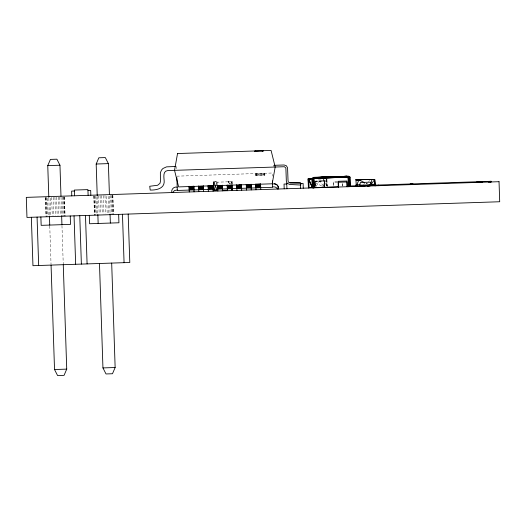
<?xml version="1.0" encoding="UTF-8"?>
<svg xmlns="http://www.w3.org/2000/svg" width="526" height="526" viewBox="0 0 526 526"><rect width="100%" height="100%" fill="white"/><g stroke="black" fill="none" stroke-linecap="round" stroke-linejoin="round"><path stroke-width="0.39" stroke-dasharray="2.63 1.97" d="M213.997 188.315L214.043 185.297M214.056 184.541L214.089 182.279L231.433 181.707L231.618 183.962M232.236 183.732L232.282 181.391L228.468 181.325L228.56 184.087M230.704 184.015L231.433 181.707M323.904 186.355L326.653 178.327L326.804 186.086M214.22 189.833L215.239 186.881M215.496 186.138L217.028 181.707L213.221 182.022L213.628 186.684L213.267 182.009M214.805 188.288L215.923 185.231M216.206 184.468L217.047 182.18M230.94 184.238L232.025 181.273L232.058 184.435M316.041 186.395L319.637 181.069L324.338 180.885L324.575 186.191M314.949 181.963L315.054 186.559L315.245 181.122L324.016 180.826L324.41 181.292L324.522 185.888M363.519 184.218L364.919 183.416M368.41 181.424L369.804 180.628M215.496 186.224L213.661 181.884L213.221 182.022M176.828 176.171L272.139 173.008L272.244 176.184M318.447 178.952L321.603 178.847M318.447 179.011L323.181 178.853M314.91 181.365L324.371 181.049L324.601 187.013L324.338 180.885L314.929 181.194L315.107 186.894L314.929 181.194L319.637 181.069L323.575 186.145M337.482 181.339L333.418 181.47L333.583 186.375M337.534 182.285L333.635 182.417L333.767 186.388M366.103 183.37L367.556 184.08M366.155 183.304L367.589 184.034M315.271 182.542L321.557 185.948M228.481 181.805L229.474 184.034M323.668 179.064L327.034 186.717M228.468 181.325L229.684 184.205M215.798 186.947L216.712 189.11M214.089 182.279L214.97 184.541M215.265 185.29L216.442 188.301M324.41 181.292L324.338 180.885L324.568 186.243M327.468 187.013L326.731 179.116L327.001 185.954M326.33 178.748L326.962 185.915M314.942 183.133L315.1 186.947M213.661 181.884L213.911 188.992L213.595 181.911L217.028 181.707L217.133 184.928M342.439 183.627L342.525 186.079M342.262 183.719L342.341 186.105M323.391 179.156L323.648 187.032M273.224 165.348L273.257 166.492M264.821 173.251L264.88 175.158L255.754 175.46L255.695 173.554M264.749 173.251L264.815 175.158M264.545 173.258L264.604 175.165M264.21 173.271L264.269 175.178M263.75 173.284L263.815 175.191M263.191 173.304L263.25 175.211M262.54 173.324L262.599 175.23M261.816 173.35L261.882 175.257M261.047 173.376L261.113 175.283M260.258 173.402L260.317 175.309M259.463 173.429L259.528 175.336M258.693 173.455L258.759 175.362M257.977 173.475L258.036 175.382M257.326 173.501L257.385 175.408M256.76 173.521L256.826 175.428M256.307 173.534L256.366 175.441M255.971 173.547L256.03 175.454M255.761 173.554L255.827 175.46M176.315 166.466L176.394 168.747M112.866 195.317L113.504 214.555M112.722 195.317L113.36 214.562M112.294 195.337L112.932 214.575M111.591 195.356L112.229 214.595M110.638 195.389L111.275 214.628M109.461 196.185L110.098 214.667M108.126 196.277L108.711 213.911M106.62 196.323L107.205 213.964M104.99 195.573L105.601 214.016M103.339 195.633L103.951 214.069M101.682 195.685L102.268 213.326M100.078 195.738L100.663 213.378M98.572 195.79L99.184 214.227M97.264 196.593L97.829 213.688M96.061 196.678L96.672 215.114M95.081 195.902L95.719 215.147M94.378 195.928L95.022 215.167M93.95 195.942L94.588 215.18M93.806 195.948L94.443 215.187M64.448 196.921L65.086 216.16M64.303 196.928L64.941 216.166M63.876 196.941L64.514 216.179M63.173 196.961L63.81 216.206M62.219 196.994L62.857 216.239M61.016 196.98L61.614 214.956M61.963 225.555L63.238 263.874M59.688 197.079L60.273 214.713M58.182 197.132L58.794 215.568M56.571 197.184L57.189 215.621M54.921 197.237L55.532 215.673M53.264 197.289L53.876 215.732M51.66 197.342L52.271 215.785M50.18 198.197L50.766 215.831M48.846 198.197L49.405 215.877M49.766 225.963L51.035 264.282M47.642 198.282L48.254 216.719M46.663 197.513L47.301 216.751M45.966 197.533L46.604 216.778M45.532 197.546L46.17 216.791M45.387 197.552L46.025 216.791M314.949 182.851L315.074 187.328M326.902 179.018L327.021 185.948M213.832 189.018L213.694 187.466L213.839 189.018"/><path stroke-width="0.79" d="M374.65 183.114L374.663 179.392L355.944 179.767L356.299 186.151M213.99 189.064L213.964 190.576L217.323 190.557L217.271 188.952M310.511 178.794L308.111 178.873L308.407 187.644L308.841 187.532L308.795 188.012L308.972 178.945L310.55 178.893L308.979 179.018M231.986 188.466L232.111 189.971L232.144 188.413M357.7 186.388L357.687 186.007L356.437 186.053L356.418 185.29L357.752 185.244L357.739 184.863L356.036 185.053L356.201 186.428L356.063 184.994L359.83 184.79L360.402 182.489L370.606 182.167L371.284 184.797L359.843 185.172L359.83 184.79M325.042 177.269L313.641 177.545L348.232 176.23L348.896 177.144L349.231 186.671M347.666 176.23L347.64 176.743L348.39 177.157L346.627 177.196M337.843 176.973L315.179 177.873L346.726 176.887L313.621 177.564L314.324 177.716L314.509 177.354L325.061 177.144L313.792 177.354L313.174 178.307L313.457 187.861M371.271 184.416L375.091 184.475L374.933 184.948L356.063 186.257L356.24 185.126L357.739 184.863M360.231 185.967L370.449 185.487L371.961 179.392L355.944 179.767L360.514 179.8M315.067 177.545L313.851 177.617L346.713 176.42L317.487 177.479L346.713 176.473L322.754 177.262M308.986 179.327L312.214 187.414L308.407 187.644L308.374 178.932L313.542 178.143M356.582 185.448L359.002 179.668L371.961 179.392M374.926 184.297L374.946 185.816M373.368 184.343L375.038 184.356L373.368 184.343L374.933 184.948M48.819 197.381L47.761 165.624L50.417 159.398L56.9 159.187L59.964 165.223L60.99 196.205M97.231 195.777L96.179 164.02L98.835 157.793L105.318 157.576L108.382 163.612L109.408 194.554M63.265 264.69L66.73 369.12L64.073 375.347L57.59 375.564L54.526 369.522L51.061 265.097M111.683 263.085L115.141 367.516L112.485 373.743L106.009 373.953L102.945 367.917L99.48 263.493M346.023 176.769L348.501 176.775L346.029 176.769L347.64 176.743L348.1 176.21L347.745 176.723L348.482 176.775L315.179 177.873M172.791 192.523L174.408 190.57L177.288 189.991M375.091 184.475L375.123 185.652L374.913 184.652M348.396 176.775L348.396 176.341L348.028 176.67L348.291 176.256L348.12 176.651M368.996 184.784L370.449 185.487L374.67 179.399L365.392 179.642M347.745 176.723L348.291 176.256L348.028 176.67M313.279 178.248L314.285 177.847L313.792 177.354M313.884 187.841L313.568 178.314L314.285 177.847L313.621 177.564M312.924 187.874L312.569 178.347L314.285 177.847L313.378 178.321L313.693 187.848M313.141 178.327L314.285 177.847M308.414 187.703L308.841 187.585M308.407 187.644L312.214 187.466M313.983 177.643L314.989 177.604M314.147 177.906L312.865 178.334L312.878 187.683L312.227 187.71L311.911 178.367L314.147 177.906L312.569 178.347M314.002 177.532L346.982 176.249L314.324 177.716M314.022 177.952L312.247 178.353L312.556 187.697M314.633 177.354L313.72 177.584L314.745 177.4M308.519 181.214L308.394 178.866L311.911 178.373L350.04 177.104L350.349 186.441L349.652 186.467L349.172 177.13L349.488 186.664M314.331 177.624L314.699 177.564M308.854 187.473L308.374 178.932L311.911 178.367L308.821 178.86L311.925 178.748L308.111 178.873L308.512 183.567M315.067 178.261L346.792 177.209M311.228 178.478L311.911 178.386L311.57 178.419M311.918 178.459L309.512 178.748L311.925 178.63M358.89 179.853L355.944 179.767L359.002 179.668M356.115 180.024L365.392 179.458M320.636 187.604L323.773 187.453M315.146 177.578L315.212 178.242L313.792 178.307L314.127 187.644M338.639 186.829L313.996 187.65L313.706 178.307L315.212 178.242M314.509 177.354L313.976 177.479L314.804 177.426M333.293 176.821L346.706 176.315L346.739 177.196L315.199 178.064M328.02 177.038L346.706 176.368M47.761 165.624L59.964 165.223M96.179 164.02L108.382 163.612M175.52 166.492L166.558 166.854L162.961 168.484L161.6 169.937L160.371 172.653L160.404 181.463L160.009 183.291L157.662 185.251L149.732 186.263L150.193 190.05C155.459 190.221 163.711 189.031 164.191 182.279C164.362 178.755 162.021 171.154 167.676 170.569L284.441 166.722L285.881 168.064L286.341 181.135L287.13 183.212L289.583 184.448L300.78 185.053L300.872 183.344L289.681 182.732L288.452 182.114L288.057 181.075L287.558 167.709L286.322 165.716L284.086 164.986L274 165.322M308.979 179.096L310.557 179.044M289.938 182.91L300.346 182.568L300.537 188.288M191.477 186.368L193.857 186.289M208.158 185.816L211.334 185.711M239.133 184.784L241.513 184.705M255.814 184.231L260.574 184.074M177.19 187.131C173.968 186.401 170.943 189.307 171.838 192.555M191.484 186.599L193.87 186.513M198.631 186.355L203.398 186.197M208.165 186.04L212.931 185.882M217.692 185.724L220.874 185.619M227.225 185.408L231.992 185.251M239.139 185.014L241.519 184.935M246.286 184.777L251.053 184.619M255.82 184.462L260.587 184.304M272.501 183.969C275.709 182.969 279.102 185.619 278.392 189.018L275.098 186.96L272.593 186.829M189.11 186.986L193.877 186.829M198.644 186.671L203.411 186.513M208.171 186.355L212.938 186.197M217.705 186.04L222.472 185.882M227.239 185.724L231.999 185.566M236.766 185.408L241.533 185.251M246.299 185.093L251.066 184.928M255.827 184.771L260.594 184.613M74.35 191.017L71.621 191.109L71.779 195.876M87.96 190.57L90.682 190.478L90.84 195.245M286.769 183.975L284.04 184.061L284.204 188.827M300.379 183.521L303.108 183.429L303.265 188.196M189.123 187.374L193.89 187.217M198.657 187.059L203.424 186.901M208.184 186.743L212.951 186.585M217.718 186.428L222.485 186.27M227.252 186.112L232.012 185.954M236.779 185.796L241.546 185.639M246.313 185.481L251.08 185.323M255.84 185.165L260.607 185.007M189.143 187.828L193.903 187.67M198.67 187.512L203.437 187.355M208.204 187.197L212.971 187.039M217.731 186.881L222.498 186.723M227.265 186.566L232.032 186.408M236.792 186.25L241.559 186.092M246.326 185.934L251.093 185.777M255.86 185.619L260.62 185.461M189.156 188.341L193.923 188.183M198.69 188.025L203.457 187.867M208.217 187.71L212.984 187.552M217.751 187.394L222.518 187.236M227.278 187.078L232.045 186.921M236.812 186.756L241.579 186.599M246.346 186.441L251.106 186.283M255.873 186.125L260.64 185.967M189.176 188.893L193.943 188.735M198.71 188.578L203.47 188.42M208.237 188.262L213.004 188.104M217.771 187.946L222.531 187.789M227.298 187.631L232.065 187.473M236.831 187.315L241.598 187.151M246.359 186.993L251.126 186.835M255.892 186.677L260.659 186.52M189.196 189.472L193.963 189.314M198.723 189.156L203.49 188.998M208.257 188.841L213.023 188.683M217.79 188.525L222.551 188.367M227.317 188.209L232.084 188.052M236.851 187.894L241.618 187.736M246.378 187.578L251.145 187.42M255.912 187.263L260.679 187.105M349.356 186L356.674 185.757M360.737 185.619L367.24 185.408L367.306 186.072M375.038 185.145L491.139 181.292M222.222 190.399L227.127 190.234M322.017 187.085L323.654 187.085M360.724 185.81L371.843 185.441M360.849 185.902L371.908 185.54M346.805 186.559L348.574 186.5L348.337 177.157L348.659 186.691M317.494 187.631L323.779 187.42M54.526 369.522L66.73 369.12M102.945 367.917L115.141 367.516M315.212 178.202L348.133 177.163L348.468 186.506M336.344 177.006L340.375 176.914M371.902 179.425L374.663 179.392L375.13 185.717L374.663 179.392L374.887 185.533L370.449 185.487M274.408 183.903C276.446 183.804 278.313 185.553 278.346 187.591L277.13 188.486L277.439 189.051M348.482 177.012L350.04 177.104L347.798 176.795L348.896 177.144M350.053 186.454L349.737 177.111L347.936 176.835L348.83 177.137M349.705 177.111L347.798 176.795L349.389 177.124M348.58 177.15L347.305 176.236M358.857 179.839L364.649 182.667M308.374 178.932L312.214 187.414M216.712 189.11L217.323 190.557L216.732 189.051M313.568 178.314L313.996 187.65M491.1 181.299L491.12 181.963M490.968 181.299L490.988 181.97M490.758 181.306L490.778 181.976M490.469 181.319L490.495 181.983M490.12 181.332L490.14 181.996M489.713 181.345L489.732 182.009M489.259 181.358L489.279 182.022M488.779 181.371L488.799 182.042M488.279 181.391L488.306 182.055M482.566 181.582L482.585 182.246M482.066 181.595L482.086 182.266M481.586 181.615L481.606 182.279M481.132 181.628L481.158 182.292M480.725 181.641L480.744 182.312M480.37 181.654L480.396 182.318M480.087 181.661L480.106 182.331M479.876 181.667L479.896 182.338M479.659 181.674L479.725 182.344M479.528 181.68L479.554 182.351M479.317 181.687L479.344 182.358M479.035 181.7L479.055 182.364M478.68 181.707L478.706 182.377M478.272 181.72L478.298 182.39M478.141 181.726L478.167 182.397M477.825 181.74L477.845 182.404M477.726 181.74L477.753 182.41M477.338 181.753L477.312 182.423M476.845 181.772L476.865 182.437M412.989 183.89L413.009 184.554M412.489 183.903L412.515 184.573M412.009 183.922L412.029 184.587M411.556 183.936L411.582 184.6M411.148 183.949L411.174 184.619M410.799 183.962L410.819 184.626M410.51 183.969L410.53 184.639M410.3 183.975L410.319 184.646M410.168 183.982L410.148 184.652M378.674 185.027L378.7 185.691M375.814 185.119L375.84 185.79M370.1 185.31L370.12 185.98M369.6 185.33L369.62 185.994M369.12 185.343L369.14 186.013M368.667 185.356L368.693 186.026M368.259 185.369L368.279 186.04M367.904 185.382L367.93 186.053M367.621 185.395L367.641 186.059M367.411 185.402L367.431 186.066M349.757 186.46L349.448 177.124L349.658 186.658M348.692 177.15L349.008 186.677M348.495 177.157L348.81 186.684M348.225 177.163L348.58 186.691M347.252 186.737L347.061 181.016L338.119 181.312L338.31 187.032M347.068 186.743L346.91 181.976L338.336 182.259L338.494 187.026M313.706 178.307L314.002 187.841M313.18 187.867L312.865 178.334L312.917 187.683M286.742 183.022L286.926 188.735M272.402 180.951L272.613 187.302L177.301 190.465L176.881 177.755M263.243 150.699L263.256 151.172L261.987 151.218L261.974 150.738M262.652 150.719L262.671 151.192M261.218 150.765L261.238 151.245M260.416 150.791L260.436 151.271M259.588 150.817L259.607 151.297M260.567 183.89L260.758 189.603M258.759 150.85L258.779 151.324M257.957 150.877L257.977 151.35M257.207 150.896L257.221 151.376M256.524 150.923L256.543 151.396M255.938 150.942L255.952 151.416M255.465 150.955L255.478 151.435M255.11 150.969L255.13 151.442M254.913 151.455L254.9 150.975L254.84 151.455M255.807 184.047L255.998 189.761M251.04 184.205L251.231 189.925M246.273 184.363L246.464 190.083M241.506 184.521L241.697 190.241M236.746 184.679L236.93 190.399M231.979 184.836L232.17 190.557M227.212 184.994L227.403 190.714M222.445 185.152L222.636 190.872M217.679 185.31L217.869 191.03M212.918 185.468L213.102 191.188M208.151 185.625L208.342 191.346M203.384 185.783L203.575 191.503M198.618 185.941L198.808 191.661M193.851 186.099L194.041 191.819M189.09 186.257L189.275 191.977M128.18 214.069L129.791 262.487L32.954 265.696L31.35 217.284M122.466 214.26L124.07 262.678M118.652 214.384L118.929 222.774L89.578 223.747L89.295 215.358M110.052 214.102L110.355 223.057M97.856 214.503L98.152 223.458M88.118 195.33L87.927 189.616L74.317 190.064L74.508 195.784M85.482 215.482L87.092 263.901M79.768 215.673L81.372 264.091M74.048 215.864L75.652 264.282M70.234 215.989L70.51 224.378L41.16 225.352L40.877 216.962M61.641 215.706L61.937 224.74M49.437 216.114L49.74 225.148M37.07 217.093L38.674 265.512M348.337 177.157L348.534 186.506M232.097 188.387L232.111 189.971M177.532 153.539L174.54 170.339L178.636 186.901L272.192 183.798L275.183 166.998L271.087 150.436L177.532 153.539M310.564 178.682L309.209 178.748L310.564 178.715M346.706 176.276L338.56 176.598L346.706 176.315M499.036 181.7L26.3 197.381L26.964 217.429L499.7 201.747L499.036 181.7M346.733 176.999L315.179 177.913L346.733 177.052M340.388 176.874L333.129 177.006L340.381 176.868M213.964 190.576L213.911 188.992L213.964 190.576"/></g></svg>
